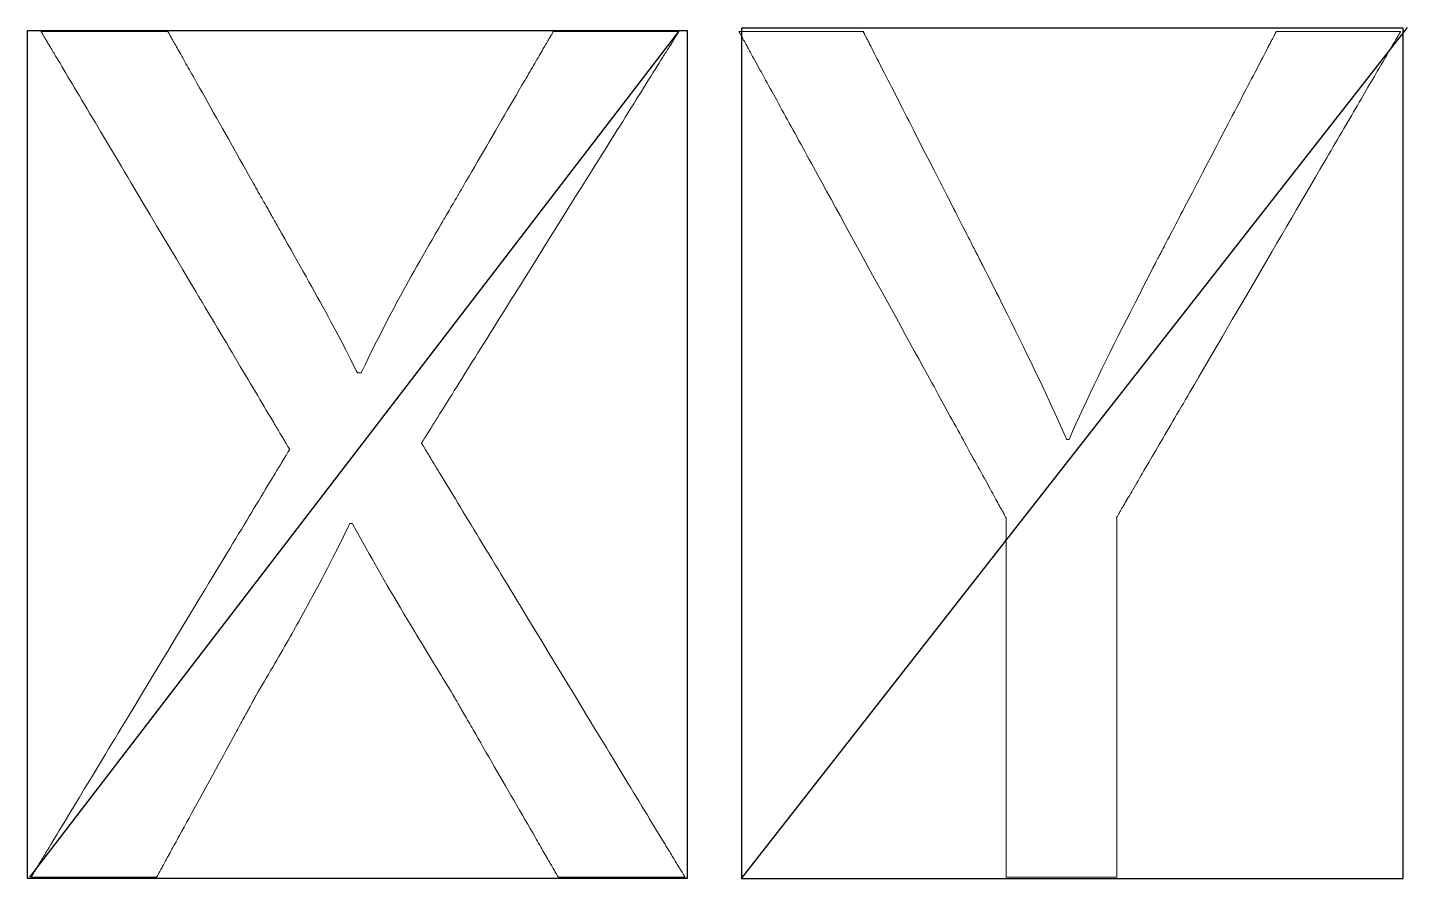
# Model space of a CAD drawing. Header units: millimetres. Extents: x 0 to 125, y 0 to 142.
# Drawn here: x 60.16 to 78.1, y 71.33 to 82.4 of the extents above; entities that cross this region are included whole.
import ezdxf

# ---------------------------------------------------------------- set-up
doc = ezdxf.new("R2010")
doc.units = ezdxf.units.MM
doc.header["$MEASUREMENT"] = 0
doc.layers.add('Layer 1', color=7, linetype='Continuous')

msp = doc.modelspace()

# ---------------------------------------------------------------- linework, layer by layer
for p, q in [((60.189, 71.346), (68.625, 82.346)), ((69.438, 71.33), (78.098, 82.398))]:
    msp.add_line(p, q)
for points in [[(68.733, 71.33), (60.158, 71.33), (60.158, 82.362), (68.733, 82.362)], [(78.042, 82.391), (69.438, 82.391), (69.438, 71.33), (78.042, 71.33)]]:
    msp.add_lwpolyline(points, close=True)
at = {"layer": 'Layer 1', "lineweight": 0}
for points in [[(67.058, 71.346), (67.058, 71.346), (67.057, 71.348), (67.055, 71.351), (67.053, 71.354), (67.05, 71.359), (67.047, 71.365), (67.043, 71.372), (67.038, 71.38), (67.033, 71.389), (67.027, 71.399), (67.021, 71.409), (67.014, 71.421), (67.007, 71.434), (66.999, 71.447), (66.991, 71.461), (66.983, 71.476), (66.973, 71.492), (66.964, 71.509), (66.954, 71.526), (66.943, 71.545), (66.932, 71.563), (66.921, 71.583), (66.909, 71.603), (66.897, 71.624), (66.884, 71.646), (66.872, 71.668), (66.858, 71.691), (66.845, 71.715), (66.831, 71.739), (66.817, 71.764), (66.802, 71.789), (66.787, 71.814), (66.772, 71.841), (66.757, 71.867), (66.725, 71.922), (66.693, 71.978), (66.66, 72.036), (66.625, 72.095), (66.591, 72.155), (66.555, 72.217), (66.519, 72.279), (66.483, 72.342), (66.446, 72.405), (66.373, 72.533), (66.299, 72.661), (66.225, 72.788), (66.189, 72.851), (66.153, 72.913), (66.118, 72.974), (66.083, 73.034), (66.049, 73.093), (66.016, 73.151), (65.984, 73.207), (65.952, 73.262), (65.937, 73.288), (65.922, 73.314), (65.907, 73.34), (65.893, 73.365), (65.878, 73.389), (65.865, 73.413), (65.851, 73.437), (65.838, 73.459), (65.825, 73.482), (65.813, 73.503), (65.801, 73.524), (65.789, 73.544), (65.778, 73.564), (65.767, 73.582), (65.757, 73.6), (65.747, 73.618), (65.737, 73.634), (65.728, 73.65), (65.719, 73.665), (65.711, 73.679), (65.704, 73.692), (65.696, 73.705), (65.69, 73.716), (65.684, 73.727), (65.678, 73.736), (65.673, 73.745), (65.669, 73.752), (65.665, 73.759), (65.662, 73.765), (65.659, 73.769), (65.657, 73.773), (65.655, 73.776), (65.655, 73.777), (65.654, 73.777), (65.654, 73.777), (65.654, 73.777), (65.654, 73.778), (65.653, 73.78), (65.651, 73.783), (65.621, 73.831), (65.592, 73.88), (65.563, 73.927), (65.534, 73.974), (65.505, 74.02), (65.477, 74.066), (65.45, 74.112), (65.422, 74.156), (65.396, 74.201), (65.369, 74.244), (65.343, 74.288), (65.317, 74.331), (65.291, 74.373), (65.266, 74.415), (65.24, 74.456), (65.216, 74.497), (65.191, 74.538), (65.143, 74.618), (65.096, 74.696), (65.05, 74.774), (65.005, 74.849), (64.961, 74.924), (64.918, 74.997), (64.876, 75.069), (64.834, 75.141), (64.793, 75.211), (64.753, 75.281), (64.714, 75.35), (64.675, 75.418), (64.636, 75.486), (64.598, 75.554), (64.561, 75.621), (64.487, 75.755), (64.414, 75.888), (64.396, 75.922), (64.387, 75.939), (64.382, 75.947), (64.382, 75.948), (64.382, 75.948), (64.382, 75.948), (64.382, 75.948), (64.381, 75.948), (64.38, 75.948), (64.379, 75.948), (64.376, 75.948), (64.37, 75.948), (64.364, 75.948), (64.357, 75.948), (64.352, 75.948), (64.35, 75.948), (64.349, 75.948), (64.349, 75.948), (64.349, 75.948), (64.349, 75.948), (64.349, 75.948), (64.348, 75.947), (64.347, 75.945), (64.343, 75.937), (64.327, 75.903), (64.261, 75.77), (64.195, 75.637), (64.127, 75.503), (64.093, 75.436), (64.058, 75.368), (64.022, 75.299), (63.986, 75.23), (63.949, 75.16), (63.911, 75.089), (63.873, 75.017), (63.833, 74.944), (63.793, 74.87), (63.751, 74.794), (63.708, 74.717), (63.687, 74.678), (63.665, 74.638), (63.642, 74.598), (63.619, 74.558), (63.596, 74.517), (63.573, 74.475), (63.549, 74.433), (63.525, 74.391), (63.5, 74.348), (63.475, 74.305), (63.45, 74.261), (63.424, 74.216), (63.398, 74.171), (63.372, 74.126), (63.345, 74.08), (63.318, 74.033), (63.29, 73.985), (63.262, 73.937), (63.233, 73.888), (63.204, 73.839), (63.174, 73.789), (63.159, 73.764), (63.158, 73.762), (63.158, 73.761), (63.158, 73.761), (63.158, 73.761), (63.157, 73.761), (63.157, 73.76), (63.156, 73.759), (63.155, 73.756), (63.153, 73.753), (63.15, 73.748), (63.147, 73.742), (63.144, 73.735), (63.139, 73.728), (63.135, 73.719), (63.129, 73.709), (63.123, 73.699), (63.117, 73.687), (63.11, 73.675), (63.103, 73.662), (63.096, 73.648), (63.087, 73.633), (63.079, 73.617), (63.07, 73.601), (63.06, 73.583), (63.05, 73.565), (63.04, 73.547), (63.03, 73.527), (63.019, 73.507), (63.007, 73.486), (62.995, 73.465), (62.983, 73.443), (62.971, 73.42), (62.958, 73.397), (62.945, 73.373), (62.932, 73.348), (62.918, 73.324), (62.904, 73.298), (62.89, 73.272), (62.876, 73.246), (62.861, 73.219), (62.831, 73.164), (62.8, 73.107), (62.768, 73.049), (62.736, 72.99), (62.703, 72.93), (62.669, 72.868), (62.635, 72.806), (62.601, 72.744), (62.566, 72.68), (62.496, 72.553), (62.427, 72.426), (62.392, 72.363), (62.358, 72.3), (62.324, 72.238), (62.29, 72.177), (62.257, 72.116), (62.225, 72.057), (62.193, 71.999), (62.162, 71.943), (62.132, 71.888), (62.117, 71.861), (62.103, 71.834), (62.089, 71.808), (62.075, 71.783), (62.061, 71.758), (62.048, 71.734), (62.035, 71.71), (62.022, 71.686), (62.01, 71.664), (61.998, 71.642), (61.986, 71.62), (61.974, 71.599), (61.963, 71.579), (61.953, 71.56), (61.943, 71.541), (61.933, 71.523), (61.923, 71.506), (61.914, 71.489), (61.906, 71.474), (61.897, 71.459), (61.89, 71.445), (61.882, 71.431), (61.876, 71.419), (61.869, 71.408), (61.864, 71.397), (61.858, 71.387), (61.854, 71.379), (61.849, 71.371), (61.846, 71.364), (61.843, 71.359), (61.84, 71.354), (61.838, 71.35), (61.837, 71.348), (61.836, 71.346), (61.835, 71.346), (61.835, 71.346), (61.834, 71.346), (61.832, 71.346), (61.829, 71.346), (61.826, 71.346), (61.822, 71.346), (61.817, 71.346), (61.812, 71.346), (61.806, 71.346), (61.799, 71.346), (61.792, 71.346), (61.784, 71.346), (61.775, 71.346), (61.766, 71.346), (61.757, 71.346), (61.747, 71.346), (61.736, 71.346), (61.725, 71.346), (61.713, 71.346), (61.688, 71.346), (61.661, 71.346), (61.632, 71.346), (61.602, 71.346), (61.57, 71.346), (61.536, 71.346), (61.501, 71.346), (61.465, 71.346), (61.428, 71.346), (61.389, 71.346), (61.35, 71.346), (61.31, 71.346), (61.269, 71.346), (61.228, 71.346), (61.143, 71.346), (61.058, 71.346), (60.886, 71.346), (60.802, 71.346), (60.761, 71.346), (60.72, 71.346), (60.68, 71.346), (60.641, 71.346), (60.603, 71.346), (60.566, 71.346), (60.53, 71.346), (60.495, 71.346), (60.462, 71.346), (60.43, 71.346), (60.4, 71.346), (60.372, 71.346), (60.345, 71.346), (60.321, 71.346), (60.309, 71.346), (60.298, 71.346), (60.288, 71.346), (60.278, 71.346), (60.268, 71.346), (60.26, 71.346), (60.251, 71.346), (60.244, 71.346), (60.237, 71.346), (60.23, 71.346), (60.225, 71.346), (60.22, 71.346), (60.215, 71.346), (60.211, 71.346), (60.208, 71.346), (60.206, 71.346), (60.205, 71.346), (60.204, 71.346), (60.204, 71.346), (60.204, 71.346), (60.205, 71.348), (60.206, 71.35), (60.208, 71.352), (60.21, 71.356), (60.212, 71.36), (60.215, 71.364), (60.218, 71.369), (60.221, 71.375), (60.225, 71.381), (60.229, 71.388), (60.234, 71.395), (60.238, 71.403), (60.244, 71.412), (60.249, 71.421), (60.255, 71.431), (60.261, 71.441), (60.268, 71.452), (60.274, 71.463), (60.282, 71.475), (60.289, 71.487), (60.297, 71.5), (60.305, 71.514), (60.313, 71.528), (60.322, 71.542), (60.331, 71.557), (60.34, 71.572), (60.35, 71.588), (60.36, 71.605), (60.37, 71.622), (60.381, 71.639), (60.391, 71.657), (60.402, 71.675), (60.414, 71.694), (60.425, 71.713), (60.437, 71.732), (60.462, 71.773), (60.487, 71.815), (60.514, 71.859), (60.541, 71.905), (60.57, 71.952), (60.599, 72), (60.629, 72.05), (60.66, 72.102), (60.692, 72.155), (60.725, 72.209), (60.759, 72.265), (60.793, 72.321), (60.828, 72.379), (60.864, 72.438), (60.9, 72.499), (60.937, 72.56), (60.975, 72.622), (61.013, 72.686), (61.052, 72.75), (61.091, 72.815), (61.131, 72.881), (61.171, 72.948), (61.212, 73.015), (61.253, 73.084), (61.295, 73.152), (61.337, 73.222), (61.379, 73.292), (61.422, 73.363), (61.465, 73.434), (61.552, 73.577), (61.639, 73.722), (61.727, 73.868), (61.904, 74.161), (61.993, 74.307), (62.081, 74.454), (62.169, 74.599), (62.256, 74.743), (62.342, 74.886), (62.385, 74.957), (62.427, 75.027), (62.469, 75.096), (62.511, 75.165), (62.552, 75.234), (62.593, 75.301), (62.633, 75.368), (62.673, 75.434), (62.713, 75.499), (62.752, 75.564), (62.79, 75.627), (62.828, 75.69), (62.865, 75.751), (62.901, 75.811), (62.937, 75.871), (62.972, 75.929), (63.007, 75.986), (63.04, 76.041), (63.073, 76.096), (63.105, 76.149), (63.136, 76.2), (63.167, 76.251), (63.196, 76.299), (63.225, 76.347), (63.252, 76.392), (63.279, 76.436), (63.304, 76.479), (63.329, 76.519), (63.341, 76.539), (63.353, 76.558), (63.364, 76.577), (63.375, 76.596), (63.386, 76.614), (63.396, 76.631), (63.407, 76.648), (63.417, 76.665), (63.426, 76.681), (63.436, 76.696), (63.445, 76.711), (63.454, 76.726), (63.462, 76.74), (63.47, 76.753), (63.478, 76.766), (63.486, 76.779), (63.493, 76.791), (63.5, 76.802), (63.506, 76.813), (63.513, 76.823), (63.519, 76.833), (63.524, 76.842), (63.529, 76.851), (63.534, 76.859), (63.539, 76.867), (63.543, 76.874), (63.547, 76.88), (63.55, 76.886), (63.554, 76.891), (63.556, 76.896), (63.559, 76.9), (63.561, 76.903), (63.563, 76.906), (63.564, 76.908), (63.565, 76.91), (63.565, 76.911), (63.565, 76.911), (63.565, 76.912), (63.564, 76.914), (63.562, 76.916), (63.561, 76.919), (63.559, 76.922), (63.556, 76.926), (63.553, 76.931), (63.55, 76.936), (63.547, 76.942), (63.543, 76.948), (63.539, 76.955), (63.534, 76.963), (63.53, 76.971), (63.525, 76.98), (63.519, 76.989), (63.513, 76.998), (63.507, 77.009), (63.501, 77.019), (63.494, 77.031), (63.487, 77.042), (63.48, 77.055), (63.472, 77.068), (63.464, 77.081), (63.456, 77.095), (63.448, 77.109), (63.439, 77.124), (63.43, 77.139), (63.42, 77.155), (63.411, 77.171), (63.401, 77.188), (63.391, 77.205), (63.38, 77.223), (63.369, 77.241), (63.358, 77.259), (63.336, 77.297), (63.312, 77.337), (63.287, 77.379), (63.261, 77.422), (63.235, 77.467), (63.207, 77.513), (63.179, 77.561), (63.15, 77.61), (63.12, 77.661), (63.089, 77.713), (63.057, 77.766), (63.025, 77.82), (62.991, 77.876), (62.958, 77.933), (62.923, 77.991), (62.888, 78.05), (62.852, 78.11), (62.816, 78.171), (62.779, 78.233), (62.742, 78.296), (62.704, 78.36), (62.665, 78.425), (62.626, 78.49), (62.587, 78.556), (62.547, 78.623), (62.507, 78.69), (62.467, 78.758), (62.426, 78.827), (62.385, 78.896), (62.344, 78.965), (62.26, 79.106), (62.176, 79.247), (62.092, 79.39), (62.007, 79.533), (61.836, 79.819), (61.751, 79.962), (61.667, 80.104), (61.583, 80.244), (61.501, 80.383), (61.46, 80.452), (61.419, 80.521), (61.379, 80.589), (61.339, 80.656), (61.299, 80.722), (61.26, 80.788), (61.221, 80.853), (61.183, 80.918), (61.145, 80.981), (61.108, 81.044), (61.071, 81.106), (61.035, 81.166), (61, 81.226), (60.965, 81.285), (60.931, 81.342), (60.897, 81.399), (60.864, 81.454), (60.832, 81.508), (60.8, 81.561), (60.77, 81.613), (60.74, 81.663), (60.711, 81.711), (60.683, 81.759), (60.656, 81.805), (60.629, 81.849), (60.604, 81.892), (60.58, 81.933), (60.556, 81.972), (60.534, 82.01), (60.523, 82.028), (60.512, 82.046), (60.502, 82.063), (60.492, 82.08), (60.482, 82.096), (60.473, 82.112), (60.464, 82.127), (60.455, 82.142), (60.446, 82.157), (60.438, 82.171), (60.43, 82.184), (60.422, 82.197), (60.415, 82.21), (60.408, 82.222), (60.401, 82.233), (60.394, 82.244), (60.388, 82.255), (60.382, 82.264), (60.377, 82.274), (60.371, 82.283), (60.367, 82.291), (60.362, 82.299), (60.358, 82.306), (60.354, 82.312), (60.35, 82.318), (60.347, 82.324), (60.344, 82.328), (60.342, 82.333), (60.34, 82.336), (60.338, 82.339), (60.336, 82.342), (60.335, 82.344), (60.334, 82.345), (60.334, 82.345), (60.334, 82.346), (60.335, 82.346), (60.337, 82.346), (60.339, 82.346), (60.343, 82.346), (60.346, 82.346), (60.351, 82.346), (60.356, 82.346), (60.362, 82.346), (60.369, 82.346), (60.376, 82.346), (60.383, 82.346), (60.392, 82.346), (60.401, 82.346), (60.41, 82.346), (60.42, 82.346), (60.431, 82.346), (60.442, 82.346), (60.454, 82.346), (60.466, 82.346), (60.492, 82.346), (60.52, 82.346), (60.55, 82.346), (60.581, 82.346), (60.614, 82.346), (60.648, 82.346), (60.684, 82.346), (60.721, 82.346), (60.759, 82.346), (60.798, 82.346), (60.838, 82.346), (60.878, 82.346), (60.92, 82.346), (61.005, 82.346), (61.091, 82.346), (61.178, 82.346), (61.264, 82.346), (61.35, 82.346), (61.392, 82.346), (61.434, 82.346), (61.474, 82.346), (61.514, 82.346), (61.554, 82.346), (61.592, 82.346), (61.629, 82.346), (61.665, 82.346), (61.699, 82.346), (61.732, 82.346), (61.764, 82.346), (61.793, 82.346), (61.821, 82.346), (61.848, 82.346), (61.86, 82.346), (61.872, 82.346), (61.883, 82.346), (61.894, 82.346), (61.904, 82.346), (61.914, 82.346), (61.923, 82.346), (61.931, 82.346), (61.939, 82.346), (61.946, 82.346), (61.953, 82.346), (61.959, 82.346), (61.964, 82.346), (61.969, 82.346), (61.973, 82.346), (61.976, 82.346), (61.979, 82.346), (61.981, 82.346), (61.982, 82.346), (61.982, 82.346), (61.983, 82.345), (61.984, 82.343), (61.985, 82.34), (61.988, 82.336), (61.991, 82.331), (61.994, 82.325), (61.998, 82.317), (62.003, 82.309), (62.008, 82.3), (62.014, 82.289), (62.021, 82.278), (62.027, 82.266), (62.035, 82.252), (62.043, 82.238), (62.051, 82.223), (62.06, 82.207), (62.07, 82.19), (62.08, 82.172), (62.09, 82.154), (62.101, 82.135), (62.113, 82.114), (62.124, 82.094), (62.136, 82.072), (62.149, 82.05), (62.162, 82.027), (62.175, 82.003), (62.189, 81.979), (62.203, 81.954), (62.217, 81.928), (62.232, 81.902), (62.247, 81.876), (62.262, 81.848), (62.278, 81.821), (62.294, 81.792), (62.31, 81.764), (62.327, 81.734), (62.36, 81.675), (62.395, 81.614), (62.43, 81.551), (62.466, 81.487), (62.503, 81.422), (62.54, 81.356), (62.577, 81.289), (62.615, 81.222), (62.692, 81.086), (62.768, 80.951), (62.844, 80.816), (62.882, 80.749), (62.919, 80.683), (62.955, 80.618), (62.991, 80.555), (63.026, 80.492), (63.061, 80.431), (63.094, 80.371), (63.111, 80.342), (63.127, 80.314), (63.143, 80.286), (63.158, 80.258), (63.174, 80.231), (63.188, 80.204), (63.203, 80.178), (63.217, 80.153), (63.231, 80.128), (63.245, 80.104), (63.258, 80.081), (63.271, 80.058), (63.284, 80.036), (63.296, 80.014), (63.307, 79.993), (63.318, 79.974), (63.329, 79.954), (63.34, 79.936), (63.349, 79.919), (63.359, 79.902), (63.368, 79.886), (63.376, 79.871), (63.384, 79.857), (63.391, 79.844), (63.398, 79.832), (63.405, 79.821), (63.41, 79.811), (63.415, 79.801), (63.42, 79.793), (63.424, 79.786), (63.427, 79.78), (63.43, 79.775), (63.432, 79.771), (63.434, 79.769), (63.435, 79.767), (63.435, 79.767), (63.435, 79.767), (63.435, 79.767), (63.435, 79.766), (63.436, 79.765), (63.437, 79.763), (63.459, 79.725), (63.501, 79.651), (63.543, 79.577), (63.583, 79.505), (63.624, 79.434), (63.663, 79.363), (63.702, 79.294), (63.741, 79.226), (63.779, 79.158), (63.816, 79.091), (63.853, 79.025), (63.889, 78.959), (63.925, 78.895), (63.96, 78.83), (63.995, 78.766), (64.03, 78.703), (64.064, 78.64), (64.098, 78.578), (64.164, 78.454), (64.229, 78.33), (64.294, 78.207), (64.357, 78.085), (64.419, 77.961), (64.435, 77.93), (64.443, 77.915), (64.446, 77.907), (64.447, 77.906), (64.447, 77.906), (64.447, 77.906), (64.447, 77.906), (64.447, 77.906), (64.448, 77.906), (64.451, 77.906), (64.454, 77.906), (64.459, 77.906), (64.463, 77.906), (64.474, 77.906), (64.483, 77.906), (64.488, 77.906), (64.491, 77.906), (64.494, 77.906), (64.495, 77.906), (64.496, 77.906), (64.496, 77.906), (64.496, 77.906), (64.496, 77.906), (64.496, 77.907), (64.497, 77.909), (64.501, 77.918), (64.517, 77.952), (64.55, 78.02), (64.582, 78.086), (64.614, 78.152), (64.646, 78.217), (64.678, 78.282), (64.71, 78.346), (64.775, 78.472), (64.839, 78.597), (64.905, 78.721), (64.972, 78.846), (65.006, 78.909), (65.04, 78.972), (65.075, 79.035), (65.11, 79.099), (65.146, 79.163), (65.183, 79.228), (65.22, 79.294), (65.257, 79.361), (65.296, 79.428), (65.335, 79.497), (65.375, 79.567), (65.416, 79.638), (65.458, 79.71), (65.479, 79.746), (65.49, 79.765), (65.491, 79.767), (65.491, 79.767), (65.491, 79.767), (65.492, 79.767), (65.493, 79.769), (65.494, 79.772), (65.496, 79.776), (65.499, 79.781), (65.503, 79.787), (65.507, 79.794), (65.512, 79.802), (65.517, 79.812), (65.523, 79.822), (65.53, 79.833), (65.537, 79.845), (65.545, 79.859), (65.553, 79.873), (65.562, 79.888), (65.571, 79.904), (65.581, 79.92), (65.591, 79.938), (65.602, 79.957), (65.613, 79.976), (65.625, 79.996), (65.637, 80.017), (65.649, 80.038), (65.662, 80.06), (65.675, 80.083), (65.689, 80.107), (65.703, 80.131), (65.718, 80.156), (65.733, 80.181), (65.748, 80.207), (65.763, 80.234), (65.779, 80.261), (65.795, 80.289), (65.812, 80.317), (65.828, 80.346), (65.845, 80.375), (65.862, 80.404), (65.898, 80.465), (65.934, 80.527), (65.971, 80.59), (66.008, 80.654), (66.046, 80.72), (66.085, 80.786), (66.124, 80.853), (66.163, 80.92), (66.242, 81.056), (66.321, 81.192), (66.36, 81.259), (66.399, 81.326), (66.438, 81.393), (66.476, 81.458), (66.514, 81.523), (66.55, 81.586), (66.586, 81.648), (66.622, 81.708), (66.639, 81.738), (66.656, 81.767), (66.672, 81.796), (66.689, 81.824), (66.705, 81.851), (66.721, 81.879), (66.736, 81.905), (66.751, 81.931), (66.766, 81.957), (66.781, 81.982), (66.795, 82.006), (66.809, 82.029), (66.822, 82.052), (66.835, 82.074), (66.847, 82.096), (66.859, 82.117), (66.871, 82.137), (66.882, 82.156), (66.893, 82.174), (66.903, 82.192), (66.913, 82.209), (66.922, 82.225), (66.931, 82.24), (66.939, 82.254), (66.947, 82.267), (66.954, 82.279), (66.961, 82.29), (66.967, 82.301), (66.972, 82.31), (66.977, 82.318), (66.981, 82.326), (66.985, 82.332), (66.988, 82.337), (66.99, 82.341), (66.991, 82.343), (66.992, 82.345), (66.993, 82.346), (66.993, 82.346), (66.994, 82.346), (66.996, 82.346), (66.999, 82.346), (67.002, 82.346), (67.006, 82.346), (67.011, 82.346), (67.016, 82.346), (67.022, 82.346), (67.029, 82.346), (67.036, 82.346), (67.044, 82.346), (67.053, 82.346), (67.062, 82.346), (67.071, 82.346), (67.082, 82.346), (67.092, 82.346), (67.104, 82.346), (67.115, 82.346), (67.14, 82.346), (67.167, 82.346), (67.196, 82.346), (67.227, 82.346), (67.259, 82.346), (67.292, 82.346), (67.327, 82.346), (67.363, 82.346), (67.4, 82.346), (67.439, 82.346), (67.478, 82.346), (67.518, 82.346), (67.559, 82.346), (67.6, 82.346), (67.685, 82.346), (67.771, 82.346), (67.942, 82.346), (68.026, 82.346), (68.068, 82.346), (68.108, 82.346), (68.148, 82.346), (68.187, 82.346), (68.226, 82.346), (68.263, 82.346), (68.298, 82.346), (68.333, 82.346), (68.366, 82.346), (68.398, 82.346), (68.428, 82.346), (68.456, 82.346), (68.483, 82.346), (68.507, 82.346), (68.519, 82.346), (68.53, 82.346), (68.541, 82.346), (68.55, 82.346), (68.56, 82.346), (68.569, 82.346), (68.577, 82.346), (68.585, 82.346), (68.592, 82.346), (68.598, 82.346), (68.604, 82.346), (68.609, 82.346), (68.613, 82.346), (68.617, 82.346), (68.62, 82.346), (68.622, 82.346), (68.624, 82.346), (68.625, 82.346), (68.625, 82.345), (68.624, 82.345), (68.623, 82.343), (68.622, 82.341), (68.621, 82.339), (68.619, 82.336), (68.616, 82.332), (68.614, 82.328), (68.611, 82.323), (68.607, 82.317), (68.603, 82.311), (68.599, 82.305), (68.595, 82.298), (68.59, 82.29), (68.585, 82.282), (68.579, 82.273), (68.574, 82.264), (68.567, 82.254), (68.561, 82.243), (68.554, 82.232), (68.547, 82.221), (68.54, 82.209), (68.532, 82.197), (68.524, 82.184), (68.515, 82.17), (68.507, 82.157), (68.498, 82.142), (68.489, 82.127), (68.479, 82.112), (68.469, 82.096), (68.459, 82.08), (68.449, 82.063), (68.438, 82.046), (68.427, 82.029), (68.416, 82.011), (68.392, 81.973), (68.368, 81.934), (68.342, 81.894), (68.316, 81.852), (68.289, 81.808), (68.26, 81.762), (68.231, 81.716), (68.201, 81.668), (68.17, 81.618), (68.138, 81.567), (68.106, 81.515), (68.072, 81.462), (68.038, 81.407), (68.003, 81.351), (67.968, 81.294), (67.932, 81.236), (67.895, 81.177), (67.857, 81.117), (67.819, 81.057), (67.781, 80.995), (67.741, 80.932), (67.702, 80.869), (67.662, 80.804), (67.621, 80.739), (67.58, 80.674), (67.539, 80.608), (67.497, 80.541), (67.455, 80.473), (67.412, 80.405), (67.369, 80.337), (67.283, 80.199), (67.196, 80.06), (67.109, 79.92), (66.932, 79.638), (66.756, 79.356), (66.669, 79.216), (66.582, 79.077), (66.496, 78.94), (66.454, 78.872), (66.412, 78.805), (66.37, 78.738), (66.329, 78.671), (66.287, 78.606), (66.247, 78.541), (66.207, 78.476), (66.167, 78.413), (66.128, 78.35), (66.089, 78.288), (66.051, 78.227), (66.013, 78.167), (65.976, 78.108), (65.94, 78.05), (65.904, 77.993), (65.87, 77.937), (65.835, 77.882), (65.802, 77.829), (65.769, 77.777), (65.737, 77.726), (65.706, 77.676), (65.676, 77.627), (65.647, 77.581), (65.618, 77.535), (65.591, 77.491), (65.564, 77.449), (65.539, 77.408), (65.514, 77.369), (65.491, 77.331), (65.48, 77.313), (65.469, 77.296), (65.458, 77.278), (65.447, 77.262), (65.437, 77.245), (65.427, 77.229), (65.418, 77.214), (65.408, 77.199), (65.399, 77.184), (65.39, 77.171), (65.382, 77.157), (65.374, 77.144), (65.366, 77.131), (65.358, 77.119), (65.351, 77.108), (65.344, 77.097), (65.338, 77.086), (65.332, 77.076), (65.326, 77.067), (65.32, 77.058), (65.315, 77.05), (65.31, 77.042), (65.306, 77.035), (65.301, 77.028), (65.297, 77.022), (65.294, 77.016), (65.291, 77.011), (65.288, 77.007), (65.286, 77.003), (65.284, 77), (65.282, 76.997), (65.281, 76.995), (65.28, 76.993), (65.279, 76.993), (65.279, 76.992), (65.28, 76.991), (65.281, 76.989), (65.282, 76.987), (65.284, 76.984), (65.286, 76.98), (65.289, 76.976), (65.292, 76.971), (65.295, 76.966), (65.299, 76.96), (65.303, 76.953), (65.307, 76.946), (65.312, 76.938), (65.317, 76.93), (65.322, 76.921), (65.328, 76.911), (65.334, 76.901), (65.341, 76.891), (65.348, 76.88), (65.355, 76.868), (65.362, 76.856), (65.37, 76.843), (65.378, 76.829), (65.386, 76.816), (65.395, 76.801), (65.404, 76.786), (65.413, 76.771), (65.423, 76.755), (65.433, 76.739), (65.443, 76.722), (65.454, 76.705), (65.465, 76.687), (65.476, 76.669), (65.487, 76.65), (65.499, 76.631), (65.511, 76.611), (65.523, 76.591), (65.535, 76.57), (65.548, 76.549), (65.574, 76.506), (65.601, 76.461), (65.63, 76.415), (65.659, 76.367), (65.689, 76.317), (65.72, 76.266), (65.752, 76.213), (65.785, 76.159), (65.818, 76.104), (65.853, 76.047), (65.888, 75.989), (65.924, 75.93), (65.96, 75.87), (65.998, 75.809), (66.035, 75.746), (66.074, 75.683), (66.113, 75.618), (66.153, 75.553), (66.193, 75.487), (66.234, 75.419), (66.275, 75.352), (66.317, 75.283), (66.359, 75.213), (66.401, 75.143), (66.444, 75.073), (66.487, 75.002), (66.531, 74.93), (66.575, 74.858), (66.663, 74.712), (66.752, 74.565), (66.842, 74.417), (66.932, 74.268), (67.113, 73.971), (67.203, 73.822), (67.293, 73.675), (67.381, 73.529), (67.425, 73.456), (67.469, 73.384), (67.512, 73.313), (67.556, 73.242), (67.598, 73.171), (67.641, 73.101), (67.683, 73.032), (67.724, 72.964), (67.765, 72.896), (67.806, 72.829), (67.846, 72.763), (67.885, 72.698), (67.924, 72.634), (67.963, 72.571), (68, 72.509), (68.037, 72.448), (68.074, 72.388), (68.109, 72.329), (68.144, 72.272), (68.178, 72.215), (68.212, 72.161), (68.244, 72.107), (68.276, 72.055), (68.306, 72.004), (68.336, 71.955), (68.365, 71.908), (68.393, 71.862), (68.42, 71.817), (68.446, 71.775), (68.458, 71.754), (68.471, 71.734), (68.483, 71.714), (68.495, 71.695), (68.506, 71.676), (68.517, 71.657), (68.528, 71.639), (68.539, 71.622), (68.549, 71.605), (68.559, 71.588), (68.569, 71.572), (68.578, 71.557), (68.587, 71.542), (68.596, 71.527), (68.605, 71.513), (68.613, 71.5), (68.621, 71.487), (68.628, 71.474), (68.636, 71.462), (68.642, 71.451), (68.649, 71.44), (68.655, 71.43), (68.661, 71.42), (68.667, 71.411), (68.672, 71.402), (68.677, 71.394), (68.681, 71.387), (68.685, 71.38), (68.689, 71.374), (68.693, 71.368), (68.696, 71.363), (68.698, 71.359), (68.701, 71.355), (68.702, 71.352), (68.704, 71.349), (68.705, 71.347), (68.706, 71.346), (68.706, 71.346), (68.706, 71.346), (68.705, 71.346), (68.703, 71.346), (68.701, 71.346), (68.698, 71.346), (68.694, 71.346), (68.689, 71.346), (68.684, 71.346), (68.678, 71.346), (68.672, 71.346), (68.665, 71.346), (68.657, 71.346), (68.649, 71.346), (68.64, 71.346), (68.63, 71.346), (68.62, 71.346), (68.609, 71.346), (68.598, 71.346), (68.586, 71.346), (68.574, 71.346), (68.548, 71.346), (68.52, 71.346), (68.491, 71.346), (68.46, 71.346), (68.427, 71.346), (68.392, 71.346), (68.357, 71.346), (68.32, 71.346), (68.282, 71.346), (68.243, 71.346), (68.203, 71.346), (68.162, 71.346), (68.121, 71.346), (68.036, 71.346), (67.95, 71.346), (67.863, 71.346), (67.776, 71.346), (67.691, 71.346), (67.648, 71.346), (67.607, 71.346), (67.566, 71.346), (67.526, 71.346), (67.487, 71.346), (67.449, 71.346), (67.412, 71.346), (67.376, 71.346), (67.341, 71.346), (67.308, 71.346), (67.277, 71.346), (67.247, 71.346), (67.219, 71.346), (67.193, 71.346), (67.181, 71.346), (67.169, 71.346), (67.157, 71.346), (67.147, 71.346), (67.136, 71.346), (67.127, 71.346), (67.118, 71.346), (67.109, 71.346), (67.101, 71.346), (67.094, 71.346), (67.087, 71.346), (67.081, 71.346), (67.076, 71.346), (67.071, 71.346), (67.067, 71.346), (67.064, 71.346), (67.061, 71.346), (67.059, 71.346), (67.058, 71.346), (67.058, 71.346)], [(72.883, 71.346), (72.883, 71.346), (72.883, 71.347), (72.883, 71.35), (72.883, 71.353), (72.883, 71.357), (72.883, 71.362), (72.883, 71.368), (72.883, 71.375), (72.883, 71.383), (72.883, 71.392), (72.883, 71.401), (72.883, 71.412), (72.883, 71.423), (72.883, 71.435), (72.883, 71.447), (72.883, 71.461), (72.883, 71.475), (72.883, 71.49), (72.883, 71.506), (72.883, 71.523), (72.883, 71.54), (72.883, 71.558), (72.883, 71.577), (72.883, 71.596), (72.883, 71.617), (72.883, 71.638), (72.883, 71.659), (72.883, 71.681), (72.883, 71.704), (72.883, 71.728), (72.883, 71.752), (72.883, 71.776), (72.883, 71.802), (72.883, 71.827), (72.883, 71.854), (72.883, 71.881), (72.883, 71.909), (72.883, 71.937), (72.883, 71.965), (72.883, 71.995), (72.883, 72.024), (72.883, 72.054), (72.883, 72.085), (72.883, 72.116), (72.883, 72.18), (72.883, 72.246), (72.883, 72.313), (72.883, 72.381), (72.883, 72.452), (72.883, 72.523), (72.883, 72.596), (72.883, 72.671), (72.883, 72.746), (72.883, 72.822), (72.883, 72.9), (72.883, 72.978), (72.883, 73.057), (72.883, 73.137), (72.883, 73.217), (72.883, 73.298), (72.883, 73.461), (72.883, 73.789), (72.883, 73.952), (72.883, 74.115), (72.883, 74.195), (72.883, 74.275), (72.883, 74.354), (72.883, 74.433), (72.883, 74.511), (72.883, 74.587), (72.883, 74.663), (72.883, 74.738), (72.883, 74.811), (72.883, 74.883), (72.883, 74.954), (72.883, 75.023), (72.883, 75.091), (72.883, 75.157), (72.883, 75.221), (72.883, 75.253), (72.883, 75.284), (72.883, 75.314), (72.883, 75.344), (72.883, 75.374), (72.883, 75.403), (72.883, 75.431), (72.883, 75.459), (72.883, 75.487), (72.883, 75.514), (72.883, 75.54), (72.883, 75.566), (72.883, 75.591), (72.883, 75.615), (72.883, 75.639), (72.883, 75.662), (72.883, 75.685), (72.883, 75.707), (72.883, 75.728), (72.883, 75.749), (72.883, 75.769), (72.883, 75.788), (72.883, 75.807), (72.883, 75.824), (72.883, 75.842), (72.883, 75.858), (72.883, 75.873), (72.883, 75.888), (72.883, 75.902), (72.883, 75.916), (72.883, 75.928), (72.883, 75.94), (72.883, 75.951), (72.883, 75.961), (72.883, 75.97), (72.883, 75.978), (72.883, 75.986), (72.883, 75.992), (72.883, 75.998), (72.883, 76.003), (72.883, 76.007), (72.883, 76.01), (72.883, 76.012), (72.883, 76.013), (72.883, 76.013), (72.883, 76.014), (72.882, 76.017), (72.88, 76.02), (72.877, 76.025), (72.874, 76.031), (72.869, 76.039), (72.865, 76.047), (72.859, 76.057), (72.853, 76.068), (72.847, 76.08), (72.84, 76.093), (72.832, 76.108), (72.823, 76.123), (72.814, 76.14), (72.804, 76.157), (72.794, 76.176), (72.783, 76.196), (72.772, 76.217), (72.76, 76.239), (72.747, 76.261), (72.734, 76.285), (72.72, 76.31), (72.706, 76.336), (72.692, 76.363), (72.676, 76.39), (72.661, 76.419), (72.645, 76.448), (72.628, 76.479), (72.611, 76.51), (72.593, 76.542), (72.575, 76.575), (72.556, 76.609), (72.537, 76.644), (72.518, 76.679), (72.498, 76.715), (72.478, 76.752), (72.457, 76.79), (72.436, 76.828), (72.415, 76.867), (72.393, 76.907), (72.371, 76.948), (72.348, 76.989), (72.325, 77.031), (72.302, 77.073), (72.278, 77.116), (72.254, 77.16), (72.23, 77.204), (72.205, 77.249), (72.18, 77.295), (72.155, 77.341), (72.129, 77.387), (72.103, 77.434), (72.077, 77.482), (72.051, 77.53), (72.024, 77.578), (71.997, 77.627), (71.97, 77.677), (71.943, 77.727), (71.915, 77.777), (71.859, 77.879), (71.803, 77.982), (71.745, 78.087), (71.687, 78.192), (71.628, 78.299), (71.569, 78.407), (71.51, 78.516), (71.45, 78.625), (71.389, 78.735), (71.268, 78.957), (71.145, 79.179), (71.023, 79.402), (70.902, 79.623), (70.841, 79.733), (70.781, 79.843), (70.721, 79.952), (70.662, 80.059), (70.604, 80.166), (70.546, 80.272), (70.488, 80.377), (70.431, 80.48), (70.376, 80.582), (70.348, 80.632), (70.321, 80.682), (70.293, 80.731), (70.267, 80.78), (70.24, 80.829), (70.214, 80.877), (70.187, 80.924), (70.162, 80.972), (70.136, 81.018), (70.111, 81.064), (70.086, 81.11), (70.061, 81.154), (70.037, 81.199), (70.013, 81.243), (69.989, 81.286), (69.966, 81.328), (69.943, 81.37), (69.92, 81.411), (69.898, 81.452), (69.876, 81.492), (69.855, 81.531), (69.834, 81.569), (69.813, 81.607), (69.793, 81.644), (69.773, 81.68), (69.753, 81.715), (69.734, 81.75), (69.716, 81.784), (69.698, 81.817), (69.68, 81.849), (69.663, 81.88), (69.646, 81.91), (69.63, 81.94), (69.614, 81.968), (69.599, 81.996), (69.584, 82.023), (69.57, 82.049), (69.557, 82.073), (69.544, 82.097), (69.531, 82.12), (69.519, 82.142), (69.508, 82.163), (69.497, 82.183), (69.486, 82.201), (69.477, 82.219), (69.468, 82.236), (69.459, 82.251), (69.451, 82.265), (69.444, 82.279), (69.437, 82.291), (69.431, 82.302), (69.426, 82.311), (69.421, 82.32), (69.417, 82.327), (69.414, 82.334), (69.411, 82.338), (69.409, 82.342), (69.408, 82.344), (69.407, 82.345), (69.407, 82.346), (69.408, 82.346), (69.411, 82.346), (69.415, 82.346), (69.419, 82.346), (69.425, 82.346), (69.433, 82.346), (69.441, 82.346), (69.451, 82.346), (69.461, 82.346), (69.473, 82.346), (69.485, 82.346), (69.499, 82.346), (69.513, 82.346), (69.529, 82.346), (69.545, 82.346), (69.562, 82.346), (69.58, 82.346), (69.599, 82.346), (69.619, 82.346), (69.639, 82.346), (69.66, 82.346), (69.681, 82.346), (69.704, 82.346), (69.726, 82.346), (69.75, 82.346), (69.774, 82.346), (69.798, 82.346), (69.849, 82.346), (69.901, 82.346), (69.954, 82.346), (70.009, 82.346), (70.064, 82.346), (70.177, 82.346), (70.291, 82.346), (70.347, 82.346), (70.403, 82.346), (70.458, 82.346), (70.512, 82.346), (70.564, 82.346), (70.615, 82.346), (70.64, 82.346), (70.664, 82.346), (70.688, 82.346), (70.711, 82.346), (70.734, 82.346), (70.756, 82.346), (70.778, 82.346), (70.798, 82.346), (70.818, 82.346), (70.838, 82.346), (70.856, 82.346), (70.874, 82.346), (70.891, 82.346), (70.907, 82.346), (70.922, 82.346), (70.936, 82.346), (70.949, 82.346), (70.962, 82.346), (70.973, 82.346), (70.983, 82.346), (70.992, 82.346), (71, 82.346), (71.007, 82.346), (71.013, 82.346), (71.017, 82.346), (71.02, 82.346), (71.022, 82.346), (71.023, 82.346), (71.023, 82.345), (71.024, 82.344), (71.024, 82.343), (71.025, 82.341), (71.027, 82.338), (71.028, 82.335), (71.03, 82.331), (71.033, 82.326), (71.035, 82.321), (71.038, 82.315), (71.041, 82.309), (71.045, 82.303), (71.048, 82.295), (71.052, 82.288), (71.057, 82.279), (71.061, 82.271), (71.066, 82.261), (71.071, 82.251), (71.076, 82.241), (71.082, 82.23), (71.088, 82.219), (71.094, 82.207), (71.1, 82.195), (71.106, 82.182), (71.113, 82.169), (71.12, 82.156), (71.127, 82.142), (71.134, 82.127), (71.15, 82.097), (71.166, 82.065), (71.183, 82.032), (71.201, 81.997), (71.219, 81.961), (71.238, 81.923), (71.258, 81.884), (71.279, 81.844), (71.3, 81.803), (71.322, 81.76), (71.344, 81.717), (71.367, 81.672), (71.39, 81.626), (71.414, 81.58), (71.438, 81.532), (71.463, 81.484), (71.488, 81.435), (71.513, 81.385), (71.539, 81.335), (71.565, 81.284), (71.591, 81.232), (71.618, 81.181), (71.671, 81.076), (71.726, 80.97), (71.834, 80.757), (71.889, 80.65), (71.943, 80.545), (71.996, 80.44), (72.022, 80.389), (72.048, 80.338), (72.074, 80.287), (72.1, 80.237), (72.125, 80.188), (72.15, 80.139), (72.174, 80.092), (72.198, 80.045), (72.222, 79.999), (72.245, 79.954), (72.267, 79.91), (72.289, 79.867), (72.31, 79.825), (72.331, 79.784), (72.351, 79.745), (72.371, 79.707), (72.389, 79.67), (72.407, 79.635), (72.425, 79.601), (72.441, 79.569), (72.457, 79.538), (72.464, 79.523), (72.472, 79.509), (72.479, 79.495), (72.486, 79.482), (72.492, 79.469), (72.499, 79.456), (72.505, 79.444), (72.511, 79.433), (72.516, 79.422), (72.522, 79.411), (72.527, 79.401), (72.532, 79.391), (72.537, 79.382), (72.541, 79.373), (72.545, 79.365), (72.549, 79.358), (72.553, 79.351), (72.556, 79.344), (72.559, 79.338), (72.562, 79.333), (72.564, 79.328), (72.566, 79.323), (72.568, 79.32), (72.57, 79.317), (72.571, 79.314), (72.572, 79.312), (72.573, 79.311), (72.573, 79.31), (72.573, 79.31), (72.573, 79.31), (72.574, 79.31), (72.574, 79.309), (72.576, 79.305), (72.583, 79.29), (72.613, 79.232), (72.642, 79.175), (72.671, 79.118), (72.7, 79.061), (72.728, 79.005), (72.756, 78.949), (72.784, 78.894), (72.839, 78.784), (72.893, 78.676), (72.946, 78.569), (72.998, 78.464), (73.05, 78.359), (73.101, 78.255), (73.151, 78.151), (73.2, 78.048), (73.25, 77.945), (73.347, 77.74), (73.443, 77.533), (73.491, 77.43), (73.539, 77.325), (73.587, 77.22), (73.635, 77.113), (73.659, 77.059), (73.665, 77.046), (73.666, 77.043), (73.667, 77.042), (73.667, 77.041), (73.667, 77.041), (73.667, 77.041), (73.667, 77.041), (73.667, 77.041), (73.669, 77.041), (73.672, 77.041), (73.676, 77.041), (73.68, 77.041), (73.689, 77.041), (73.693, 77.041), (73.697, 77.041), (73.699, 77.041), (73.7, 77.041), (73.744, 77.142), (73.788, 77.243), (73.834, 77.345), (73.881, 77.446), (73.928, 77.548), (73.976, 77.65), (74.025, 77.752), (74.075, 77.855), (74.126, 77.959), (74.177, 78.063), (74.229, 78.168), (74.282, 78.274), (74.335, 78.38), (74.39, 78.487), (74.445, 78.596), (74.501, 78.705), (74.557, 78.816), (74.614, 78.928), (74.672, 79.041), (74.73, 79.155), (74.79, 79.271), (74.804, 79.3), (74.808, 79.308), (74.809, 79.309), (74.809, 79.31), (74.809, 79.31), (74.809, 79.31), (74.81, 79.311), (74.81, 79.312), (74.811, 79.313), (74.812, 79.316), (74.814, 79.319), (74.816, 79.322), (74.818, 79.326), (74.82, 79.331), (74.823, 79.336), (74.826, 79.342), (74.829, 79.348), (74.833, 79.355), (74.837, 79.363), (74.841, 79.371), (74.845, 79.379), (74.85, 79.388), (74.855, 79.398), (74.86, 79.408), (74.866, 79.418), (74.871, 79.429), (74.877, 79.44), (74.884, 79.452), (74.89, 79.465), (74.897, 79.477), (74.904, 79.491), (74.911, 79.504), (74.918, 79.519), (74.926, 79.533), (74.934, 79.548), (74.95, 79.579), (74.967, 79.612), (74.985, 79.646), (75.003, 79.682), (75.023, 79.719), (75.043, 79.758), (75.064, 79.798), (75.085, 79.839), (75.107, 79.881), (75.13, 79.924), (75.153, 79.969), (75.177, 80.014), (75.201, 80.06), (75.225, 80.108), (75.25, 80.156), (75.276, 80.204), (75.302, 80.254), (75.328, 80.304), (75.354, 80.355), (75.381, 80.406), (75.435, 80.51), (75.49, 80.615), (75.545, 80.721), (75.601, 80.828), (75.656, 80.934), (75.712, 81.041), (75.767, 81.146), (75.821, 81.25), (75.848, 81.301), (75.874, 81.352), (75.9, 81.402), (75.926, 81.451), (75.951, 81.5), (75.976, 81.548), (76.001, 81.595), (76.025, 81.641), (76.049, 81.687), (76.072, 81.731), (76.095, 81.775), (76.117, 81.817), (76.138, 81.858), (76.159, 81.898), (76.179, 81.936), (76.198, 81.973), (76.217, 82.009), (76.235, 82.043), (76.252, 82.076), (76.268, 82.107), (76.276, 82.122), (76.284, 82.137), (76.291, 82.151), (76.298, 82.165), (76.305, 82.178), (76.312, 82.191), (76.318, 82.203), (76.324, 82.215), (76.33, 82.227), (76.336, 82.238), (76.342, 82.248), (76.347, 82.258), (76.352, 82.267), (76.356, 82.276), (76.361, 82.285), (76.365, 82.293), (76.369, 82.3), (76.372, 82.307), (76.376, 82.314), (76.379, 82.319), (76.381, 82.325), (76.384, 82.329), (76.386, 82.333), (76.388, 82.337), (76.389, 82.34), (76.391, 82.342), (76.392, 82.344), (76.392, 82.345), (76.392, 82.346), (76.392, 82.346), (76.394, 82.346), (76.396, 82.346), (76.4, 82.346), (76.404, 82.346), (76.411, 82.346), (76.418, 82.346), (76.426, 82.346), (76.436, 82.346), (76.446, 82.346), (76.458, 82.346), (76.47, 82.346), (76.484, 82.346), (76.498, 82.346), (76.514, 82.346), (76.53, 82.346), (76.547, 82.346), (76.565, 82.346), (76.584, 82.346), (76.604, 82.346), (76.624, 82.346), (76.645, 82.346), (76.666, 82.346), (76.689, 82.346), (76.712, 82.346), (76.735, 82.346), (76.759, 82.346), (76.784, 82.346), (76.834, 82.346), (76.886, 82.346), (76.939, 82.346), (76.994, 82.346), (77.05, 82.346), (77.162, 82.346), (77.276, 82.346), (77.332, 82.346), (77.388, 82.346), (77.443, 82.346), (77.497, 82.346), (77.549, 82.346), (77.6, 82.346), (77.625, 82.346), (77.65, 82.346), (77.673, 82.346), (77.697, 82.346), (77.719, 82.346), (77.741, 82.346), (77.763, 82.346), (77.784, 82.346), (77.804, 82.346), (77.823, 82.346), (77.841, 82.346), (77.859, 82.346), (77.876, 82.346), (77.892, 82.346), (77.907, 82.346), (77.921, 82.346), (77.935, 82.346), (77.947, 82.346), (77.958, 82.346), (77.968, 82.346), (77.977, 82.346), (77.985, 82.346), (77.992, 82.346), (77.998, 82.346), (78.002, 82.346), (78.006, 82.346), (78.008, 82.346), (78.008, 82.346), (78.008, 82.345), (78.007, 82.343), (78.005, 82.34), (78.002, 82.335), (77.999, 82.33), (77.995, 82.323), (77.99, 82.315), (77.985, 82.305), (77.979, 82.295), (77.972, 82.283), (77.964, 82.27), (77.956, 82.256), (77.947, 82.241), (77.938, 82.225), (77.928, 82.208), (77.917, 82.189), (77.906, 82.17), (77.894, 82.15), (77.881, 82.128), (77.868, 82.106), (77.854, 82.082), (77.84, 82.058), (77.825, 82.032), (77.81, 82.006), (77.794, 81.979), (77.777, 81.95), (77.76, 81.921), (77.743, 81.891), (77.725, 81.86), (77.706, 81.829), (77.687, 81.796), (77.668, 81.763), (77.648, 81.728), (77.627, 81.693), (77.606, 81.658), (77.585, 81.621), (77.563, 81.584), (77.541, 81.546), (77.518, 81.507), (77.495, 81.467), (77.472, 81.427), (77.448, 81.386), (77.424, 81.345), (77.399, 81.303), (77.374, 81.26), (77.349, 81.216), (77.323, 81.172), (77.297, 81.128), (77.271, 81.083), (77.244, 81.037), (77.217, 80.991), (77.19, 80.944), (77.162, 80.897), (77.134, 80.849), (77.106, 80.8), (77.077, 80.752), (77.049, 80.703), (77.02, 80.653), (76.991, 80.603), (76.961, 80.553), (76.902, 80.451), (76.841, 80.347), (76.78, 80.242), (76.718, 80.137), (76.656, 80.03), (76.593, 79.922), (76.529, 79.813), (76.465, 79.704), (76.401, 79.594), (76.337, 79.483), (76.078, 79.04), (75.948, 78.818), (75.884, 78.708), (75.82, 78.599), (75.756, 78.49), (75.693, 78.381), (75.631, 78.274), (75.568, 78.168), (75.507, 78.063), (75.446, 77.959), (75.387, 77.856), (75.328, 77.755), (75.299, 77.706), (75.27, 77.656), (75.241, 77.607), (75.213, 77.558), (75.185, 77.51), (75.157, 77.463), (75.129, 77.416), (75.102, 77.369), (75.075, 77.323), (75.048, 77.277), (75.022, 77.232), (74.996, 77.188), (74.971, 77.144), (74.945, 77.101), (74.921, 77.058), (74.896, 77.016), (74.872, 76.975), (74.848, 76.934), (74.825, 76.895), (74.802, 76.855), (74.779, 76.817), (74.757, 76.779), (74.736, 76.742), (74.714, 76.705), (74.694, 76.67), (74.673, 76.635), (74.654, 76.601), (74.634, 76.568), (74.615, 76.536), (74.597, 76.504), (74.579, 76.474), (74.562, 76.444), (74.545, 76.415), (74.529, 76.387), (74.513, 76.36), (74.498, 76.334), (74.483, 76.309), (74.469, 76.285), (74.455, 76.262), (74.442, 76.24), (74.43, 76.219), (74.418, 76.198), (74.407, 76.179), (74.397, 76.161), (74.387, 76.145), (74.378, 76.129), (74.369, 76.114), (74.361, 76.1), (74.354, 76.088), (74.347, 76.077), (74.341, 76.067), (74.336, 76.058), (74.332, 76.05), (74.328, 76.043), (74.325, 76.038), (74.322, 76.034), (74.321, 76.031), (74.32, 76.03), (74.32, 76.03), (74.32, 76.029), (74.32, 76.027), (74.32, 76.024), (74.32, 76.021), (74.32, 76.016), (74.32, 76.011), (74.32, 76.004), (74.32, 75.997), (74.32, 75.989), (74.32, 75.98), (74.32, 75.97), (74.32, 75.96), (74.32, 75.948), (74.32, 75.936), (74.32, 75.923), (74.32, 75.909), (74.32, 75.894), (74.32, 75.879), (74.32, 75.863), (74.32, 75.846), (74.32, 75.828), (74.32, 75.81), (74.32, 75.791), (74.32, 75.771), (74.32, 75.751), (74.32, 75.729), (74.32, 75.708), (74.32, 75.685), (74.32, 75.662), (74.32, 75.638), (74.32, 75.614), (74.32, 75.589), (74.32, 75.563), (74.32, 75.537), (74.32, 75.51), (74.32, 75.483), (74.32, 75.455), (74.32, 75.427), (74.32, 75.398), (74.32, 75.368), (74.32, 75.338), (74.32, 75.308), (74.32, 75.277), (74.32, 75.214), (74.32, 75.149), (74.32, 75.082), (74.32, 75.013), (74.32, 74.943), (74.32, 74.872), (74.32, 74.799), (74.32, 74.725), (74.32, 74.65), (74.32, 74.573), (74.32, 74.496), (74.32, 74.418), (74.32, 74.339), (74.32, 74.259), (74.32, 74.178), (74.32, 74.016), (74.32, 73.852), (74.32, 73.688), (74.32, 73.523), (74.32, 73.359), (74.32, 73.197), (74.32, 73.116), (74.32, 73.037), (74.32, 72.958), (74.32, 72.879), (74.32, 72.802), (74.32, 72.726), (74.32, 72.65), (74.32, 72.576), (74.32, 72.503), (74.32, 72.432), (74.32, 72.362), (74.32, 72.293), (74.32, 72.227), (74.32, 72.161), (74.32, 72.098), (74.32, 72.067), (74.32, 72.037), (74.32, 72.007), (74.32, 71.977), (74.32, 71.948), (74.32, 71.92), (74.32, 71.892), (74.32, 71.865), (74.32, 71.838), (74.32, 71.812), (74.32, 71.786), (74.32, 71.761), (74.32, 71.737), (74.32, 71.713), (74.32, 71.69), (74.32, 71.667), (74.32, 71.646), (74.32, 71.625), (74.32, 71.604), (74.32, 71.584), (74.32, 71.565), (74.32, 71.547), (74.32, 71.529), (74.32, 71.512), (74.32, 71.496), (74.32, 71.481), (74.32, 71.466), (74.32, 71.452), (74.32, 71.439), (74.32, 71.427), (74.32, 71.415), (74.32, 71.405), (74.32, 71.395), (74.32, 71.386), (74.32, 71.378), (74.32, 71.371), (74.32, 71.364), (74.32, 71.359), (74.32, 71.354), (74.32, 71.351), (74.32, 71.348), (74.32, 71.346), (74.32, 71.346), (74.32, 71.346), (74.319, 71.346), (74.317, 71.346), (74.313, 71.346), (74.309, 71.346), (74.304, 71.346), (74.297, 71.346), (74.29, 71.346), (74.281, 71.346), (74.272, 71.346), (74.262, 71.346), (74.25, 71.346), (74.238, 71.346), (74.226, 71.346), (74.212, 71.346), (74.197, 71.346), (74.182, 71.346), (74.166, 71.346), (74.149, 71.346), (74.132, 71.346), (74.114, 71.346), (74.095, 71.346), (74.076, 71.346), (74.056, 71.346), (74.036, 71.346), (74.015, 71.346), (73.972, 71.346), (73.927, 71.346), (73.881, 71.346), (73.833, 71.346), (73.785, 71.346), (73.736, 71.346), (73.635, 71.346), (73.534, 71.346), (73.484, 71.346), (73.435, 71.346), (73.386, 71.346), (73.338, 71.346), (73.291, 71.346), (73.246, 71.346), (73.202, 71.346), (73.181, 71.346), (73.16, 71.346), (73.14, 71.346), (73.121, 71.346), (73.102, 71.346), (73.083, 71.346), (73.065, 71.346), (73.048, 71.346), (73.032, 71.346), (73.016, 71.346), (73.001, 71.346), (72.987, 71.346), (72.973, 71.346), (72.961, 71.346), (72.949, 71.346), (72.938, 71.346), (72.928, 71.346), (72.919, 71.346), (72.911, 71.346), (72.904, 71.346), (72.898, 71.346), (72.893, 71.346), (72.889, 71.346), (72.886, 71.346), (72.884, 71.346), (72.883, 71.346)]]:
    msp.add_lwpolyline(points, close=True, dxfattribs=at)

doc.saveas('drawing.dxf')
